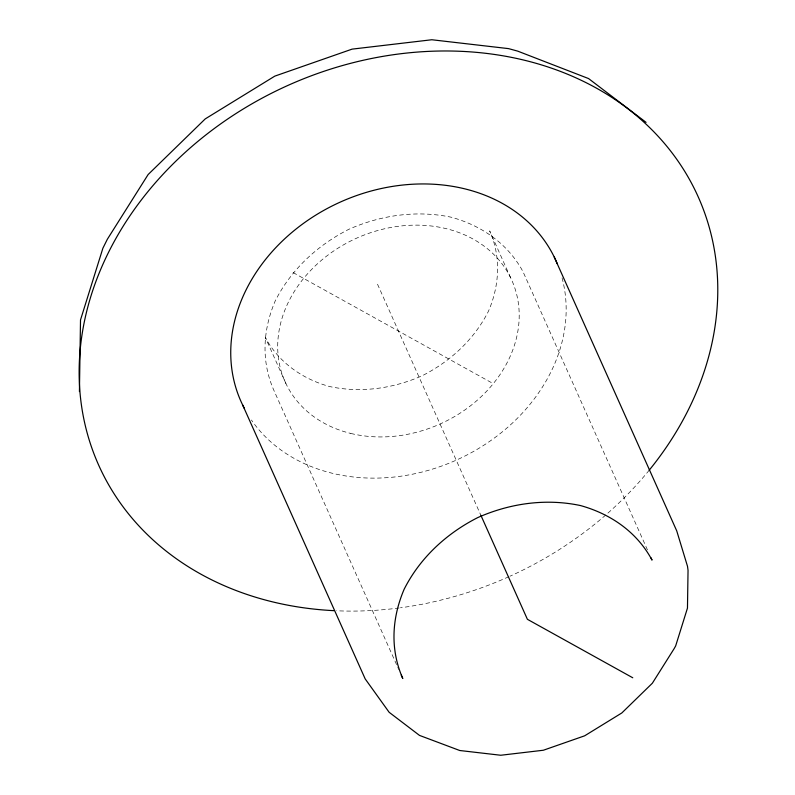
<?xml version="1.0" encoding="UTF-8"?>
<svg xmlns="http://www.w3.org/2000/svg" width="795" height="795" viewBox="0 0 795 795"><rect width="100%" height="100%" fill="white"/><g stroke="black" fill="none" stroke-linecap="round" stroke-linejoin="round"><path stroke-width="0.6" stroke-dasharray="3.98 2.98" d="M647.478 549.921L523.08 271.83C508.075 243.797 481.691 225.601 451.421 217.264C416.769 209.94 380.964 215.067 348.747 229.348C317.533 245.198 291.05 269.555 275.189 300.997C262.847 329.905 260.989 361.149 273.838 390.246L398.742 669.469M293.097 272.576L493.278 383.657M510.619 277.753L489.66 230.908C501.178 256.606 499.528 285.693 488.448 311.233C474.168 339.535 450.338 361.457 422.244 375.717C393.247 388.566 361.019 393.177 329.826 386.589C302.776 379.235 278.667 362.54 265.341 337.478L286.299 384.323M377.506 284.193L480.886 515.309M562.035 277.843A172.485 141.46 -24.1 0 1 457.85 459.43A172.485 141.46 -24.1 0 1 251.409 419.979M649.217 470.183A328.415 269.346 -24.1 0 1 606.694 514.166M605.76 514.991A328.415 269.346 -24.1 0 1 510.042 576.186M508.909 576.693A328.415 269.346 -24.1 0 1 400.441 607.787M399.199 607.956A328.415 269.346 -24.1 0 1 336.484 610.779M350.784 433.434A124.189 101.849 -24.1 0 0 518.37 303.253A124.189 101.849 -24.1 0 0 326.208 256.427A124.189 101.849 -24.1 0 0 350.784 433.434"/><path stroke-width="1.19" d="M79.43 391.567L80.514 319.918L102.893 248.209L107.365 239.225L148.138 174.532L205.249 118.892L274.822 76.121L352.096 49.131L431.824 39.75L508.562 48.624L517.704 51.128L588.548 78.556L646.067 122.36M632.77 677.777L527.403 619.305L480.886 515.309M554.234 257.033L676.734 530.881L687.506 566.308L688.043 570.303L687.466 608.096L675.661 645.918L674.14 648.65L652.357 683.223L621.829 712.956L584.653 735.812L543.353 750.242L500.751 755.25L459.748 750.51L419.502 735.405L389.153 712.3L365.183 678.9L242.684 405.043M651.016 557.842L652.029 560.097C637.024 532.074 610.639 513.868 580.38 505.531C545.718 498.217 509.913 503.334 477.696 517.615C446.482 533.465 419.998 557.822 404.138 589.264C391.796 618.182 389.947 649.416 402.787 678.513L401.266 675.124M244.343 408.322A172.485 141.46 -24.1 0 1 338.352 202.964A172.485 141.46 -24.1 0 1 557.255 263.741M333.999 610.669A328.415 269.346 -24.1 0 1 99.385 272.556A328.415 269.346 -24.1 0 1 555.139 69.443A328.415 269.346 -24.1 0 1 649.217 470.183"/></g></svg>
